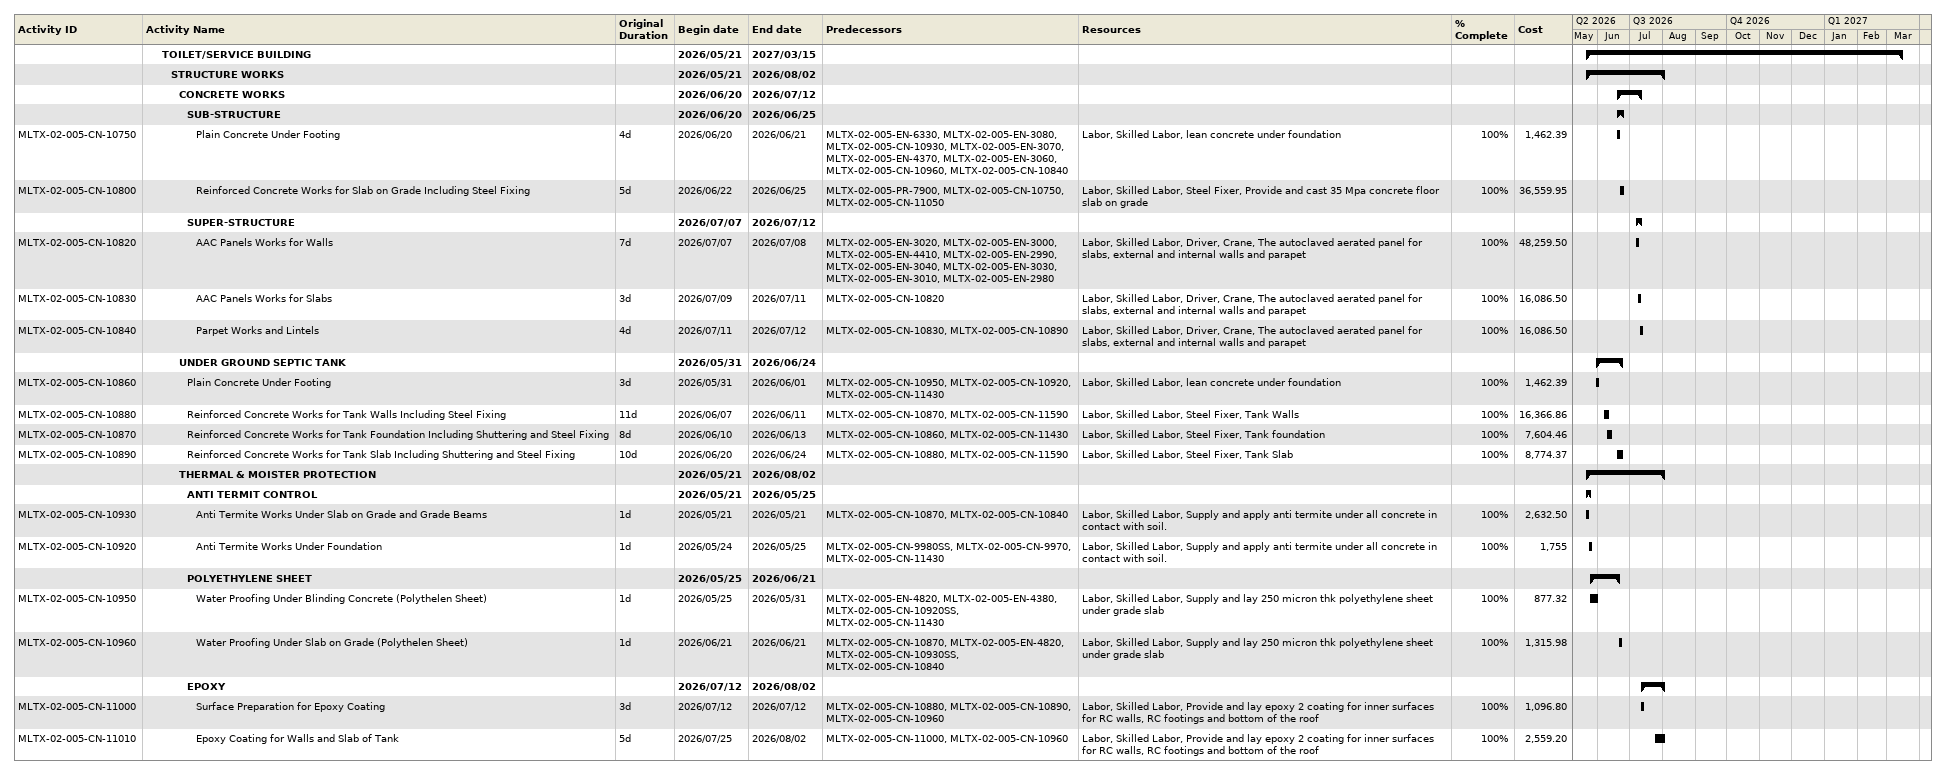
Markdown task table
| ID | Level | Task | Original duration | Start | Finish | Predecessors | Resources | % complete | Cost |
|---|---|---|---|---|---|---|---|---|---|
|  | 3 | **TOILET/SERVICE BUILDING** |  | 2026-05-21 | 2027-03-15 |  |  |  |  |
|  | 4 | **STRUCTURE WORKS** |  | 2026-05-21 | 2026-08-02 |  |  |  |  |
|  | 5 | **CONCRETE WORKS** |  | 2026-06-20 | 2026-07-12 |  |  |  |  |
|  | 6 | **SUB-STRUCTURE** |  | 2026-06-20 | 2026-06-25 |  |  |  |  |
| MLTX-02-005-CN-10750 | 7 | Plain Concrete Under Footing | 4d | 2026-06-20 | 2026-06-21 | MLTX-02-005-EN-6330, MLTX-02-005-EN-3080, MLTX-02-005-CN-10930, MLTX-02-005-EN-3070, MLTX-02-005-EN-4370, MLTX-02-005-EN-3060, MLTX-02-005-CN-10960, MLTX-02-005-CN-10840 | Labor, Skilled Labor, lean concrete under foundation | 100 | 1462.39 |
| MLTX-02-005-CN-10800 | 7 | Reinforced Concrete Works for Slab on Grade Including Steel Fixing | 5d | 2026-06-22 | 2026-06-25 | MLTX-02-005-PR-7900, MLTX-02-005-CN-10750, MLTX-02-005-CN-11050 | Labor, Skilled Labor, Steel Fixer, Provide and cast 35 Mpa concrete floor slab on grade | 100 | 36559.95 |
|  | 6 | **SUPER-STRUCTURE** |  | 2026-07-07 | 2026-07-12 |  |  |  |  |
| MLTX-02-005-CN-10820 | 7 | AAC Panels Works for Walls | 7d | 2026-07-07 | 2026-07-08 | MLTX-02-005-EN-3020, MLTX-02-005-EN-3000, MLTX-02-005-EN-4410, MLTX-02-005-EN-2990, MLTX-02-005-EN-3040, MLTX-02-005-EN-3030, MLTX-02-005-EN-3010, MLTX-02-005-EN-2980 | Labor, Skilled Labor, Driver, Crane, The autoclaved aerated panel for slabs, external and internal walls and parapet | 100 | 48259.50 |
| MLTX-02-005-CN-10830 | 7 | AAC Panels Works for Slabs | 3d | 2026-07-09 | 2026-07-11 | MLTX-02-005-CN-10820 | Labor, Skilled Labor, Driver, Crane, The autoclaved aerated panel for slabs, external and internal walls and parapet | 100 | 16086.50 |
| MLTX-02-005-CN-10840 | 7 | Parpet Works and Lintels | 4d | 2026-07-11 | 2026-07-12 | MLTX-02-005-CN-10830, MLTX-02-005-CN-10890 | Labor, Skilled Labor, Driver, Crane, The autoclaved aerated panel for slabs, external and internal walls and parapet | 100 | 16086.50 |
|  | 5 | **UNDER GROUND SEPTIC TANK** |  | 2026-05-31 | 2026-06-24 |  |  |  |  |
| MLTX-02-005-CN-10860 | 6 | Plain Concrete Under Footing | 3d | 2026-05-31 | 2026-06-01 | MLTX-02-005-CN-10950, MLTX-02-005-CN-10920, MLTX-02-005-CN-11430 | Labor, Skilled Labor, lean concrete under foundation | 100 | 1462.39 |
| MLTX-02-005-CN-10880 | 6 | Reinforced Concrete Works for Tank Walls Including Steel Fixing | 11d | 2026-06-07 | 2026-06-11 | MLTX-02-005-CN-10870, MLTX-02-005-CN-11590 | Labor, Skilled Labor, Steel Fixer, Tank Walls | 100 | 16366.86 |
| MLTX-02-005-CN-10870 | 6 | Reinforced Concrete Works for Tank Foundation Including Shuttering and Steel Fixing | 8d | 2026-06-10 | 2026-06-13 | MLTX-02-005-CN-10860, MLTX-02-005-CN-11430 | Labor, Skilled Labor, Steel Fixer, Tank foundation | 100 | 7604.46 |
| MLTX-02-005-CN-10890 | 6 | Reinforced Concrete Works for Tank Slab Including Shuttering and Steel Fixing | 10d | 2026-06-20 | 2026-06-24 | MLTX-02-005-CN-10880, MLTX-02-005-CN-11590 | Labor, Skilled Labor, Steel Fixer, Tank Slab | 100 | 8774.37 |
|  | 5 | **THERMAL & MOISTER PROTECTION** |  | 2026-05-21 | 2026-08-02 |  |  |  |  |
|  | 6 | **ANTI TERMIT CONTROL** |  | 2026-05-21 | 2026-05-25 |  |  |  |  |
| MLTX-02-005-CN-10930 | 7 | Anti Termite Works Under Slab on Grade and Grade Beams | 1d | 2026-05-21 | 2026-05-21 | MLTX-02-005-CN-10870, MLTX-02-005-CN-10840 | Labor, Skilled Labor, Supply and apply anti termite under all concrete in contact with soil. | 100 | 2632.50 |
| MLTX-02-005-CN-10920 | 7 | Anti Termite Works Under Foundation | 1d | 2026-05-24 | 2026-05-25 | MLTX-02-005-CN-9980SS, MLTX-02-005-CN-9970, MLTX-02-005-CN-11430 | Labor, Skilled Labor, Supply and apply anti termite under all concrete in contact with soil. | 100 | 1755 |
|  | 6 | **POLYETHYLENE SHEET** |  | 2026-05-25 | 2026-06-21 |  |  |  |  |
| MLTX-02-005-CN-10950 | 7 | Water Proofing Under Blinding Concrete (Polythelen Sheet) | 1d | 2026-05-25 | 2026-05-31 | MLTX-02-005-EN-4820, MLTX-02-005-EN-4380, MLTX-02-005-CN-10920SS, MLTX-02-005-CN-11430 | Labor, Skilled Labor, Supply and lay 250 micron thk polyethylene sheet under grade slab | 100 | 877.32 |
| MLTX-02-005-CN-10960 | 7 | Water Proofing Under Slab on Grade (Polythelen Sheet) | 1d | 2026-06-21 | 2026-06-21 | MLTX-02-005-CN-10870, MLTX-02-005-EN-4820, MLTX-02-005-CN-10930SS, MLTX-02-005-CN-10840 | Labor, Skilled Labor, Supply and lay 250 micron thk polyethylene sheet under grade slab | 100 | 1315.98 |
|  | 6 | **EPOXY** |  | 2026-07-12 | 2026-08-02 |  |  |  |  |
| MLTX-02-005-CN-11000 | 7 | Surface Preparation for Epoxy Coating | 3d | 2026-07-12 | 2026-07-12 | MLTX-02-005-CN-10880, MLTX-02-005-CN-10890, MLTX-02-005-CN-10960 | Labor, Skilled Labor, Provide and lay epoxy 2 coating for inner surfaces for RC walls, RC footings and bottom of the roof | 100 | 1096.80 |
| MLTX-02-005-CN-11010 | 7 | Epoxy Coating for Walls and Slab of Tank | 5d | 2026-07-25 | 2026-08-02 | MLTX-02-005-CN-11000, MLTX-02-005-CN-10960 | Labor, Skilled Labor, Provide and lay epoxy 2 coating for inner surfaces for RC walls, RC footings and bottom of the roof | 100 | 2559.20 |
